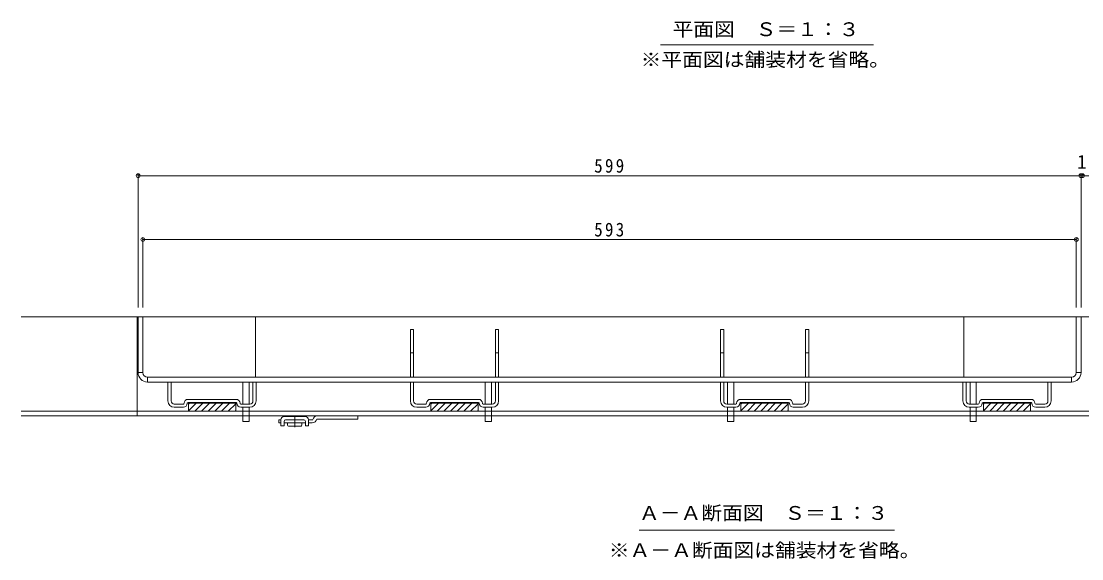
# Model space of a CAD drawing. Units: millimetres at full size, sheet at 1:3; details may follow other scales. Extents: x -1126 to 1153, y -824 to 816.
# Drawn here: x -1090 to -417, y -517 to -175 of the extents above; entities that cross this region are included whole.
import ezdxf
from ezdxf.enums import TextEntityAlignment as Align

# ---------------------------------------------------------------- set-up
doc = ezdxf.new("R2010")
doc.units = ezdxf.units.MM
doc.header["$LTSCALE"] = 3
doc.header["$PDMODE"] = 32
doc.header["$PDSIZE"] = 2.4
doc.linetypes.add('CHAIN1', pattern=[8, 5, -1, 1, -1])
doc.linetypes.add('DASHED1', pattern=[1.8, 1.2, -0.6])
for name, color, linetype, lineweight in [('4-1', 2, 'Continuous', 9), ('4-2', 3, 'Continuous', 9), ('4-3', 4, 'Continuous', 9), ('4-4', 7, 'Continuous', 9), ('4-5', 7, 'Continuous', 9), ('4-8', 6, 'Continuous', 9), ('4-9', 5, 'Continuous', 5), ('4-C', 2, 'Continuous', 9)]:
    doc.layers.add(name, color=color, linetype=linetype, lineweight=lineweight)
doc.styles.add('ＭＳ ゴシック', font='')
doc.styles.get('ＭＳ ゴシック').set_extended_font_data('MS Gothic')

msp = doc.modelspace()

# ---------------------------------------------------------------- linework, layer by layer
at = {"layer": '4-1'}
for p, q in [((-167.008, -363.119), (-1090.252, -363.119)), ((-1016.508, -363.119), (-1016.508, -426.119)), ((-167.008, -423.119), (-1090.252, -423.119)), ((-167.008, -426.119), (-1090.252, -426.119))]:
    msp.add_line(p, q, dxfattribs=at)
at = {"layer": '4-2'}
for p, q in [((-1013.008, -363.119), (-1016.008, -363.119)), ((-1016.008, -398.619), (-1016.008, -363.119)), ((-1013.008, -398.619), (-1013.008, -363.119)), ((-420.008, -363.119), (-417.008, -363.119)), ((-420.008, -398.619), (-420.008, -363.119)), ((-417.008, -398.619), (-417.008, -363.119)), ((-1013.008, -398.619), (-1016.008, -398.619)), ((-1010.008, -401.619), (-1010.008, -404.619)), ((-423.008, -401.619), (-1010.008, -401.619)), ((-423.008, -401.619), (-423.008, -404.619)), ((-420.008, -398.619), (-417.008, -398.619)), ((-423.008, -404.619), (-1010.008, -404.619))]:
    msp.add_line(p, q, dxfattribs=at)
for centre, radius, start, end in [((-1010.008, -398.619), 6, 180, 270), ((-1010.008, -398.619), 3, 180, 270), ((-423.008, -398.619), 3, 270, 0), ((-423.008, -398.619), 6, 270, 0)]:
    msp.add_arc(centre, radius, start, end, dxfattribs=at)
at = {"layer": '4-3'}
for p, q in [((-843.008, -371.119), (-841.008, -371.119)), ((-843.008, -401.619), (-843.008, -371.119)), ((-841.008, -401.619), (-841.008, -371.119)), ((-789.008, -371.119), (-787.008, -371.119)), ((-789.008, -401.619), (-789.008, -371.119)), ((-787.008, -401.619), (-787.008, -371.119)), ((-646.008, -371.119), (-644.008, -371.119)), ((-646.008, -401.619), (-646.008, -371.119)), ((-644.008, -401.619), (-644.008, -371.119)), ((-592.008, -371.119), (-590.008, -371.119)), ((-592.008, -401.619), (-592.008, -371.119)), ((-590.008, -401.619), (-590.008, -371.119)), ((-841.008, -386.119), (-843.008, -386.119)), ((-787.008, -386.119), (-789.008, -386.119)), ((-644.008, -386.119), (-646.008, -386.119)), ((-590.008, -386.119), (-592.008, -386.119)), ((-997.008, -416.619), (-997.008, -404.619)), ((-995.008, -416.619), (-995.008, -404.619)), ((-943.008, -416.619), (-943.008, -404.619)), ((-941.008, -416.619), (-941.008, -404.619)), ((-843.008, -416.619), (-843.008, -404.619)), ((-841.008, -416.619), (-841.008, -404.619)), ((-789.008, -416.619), (-789.008, -404.619)), ((-787.008, -416.619), (-787.008, -404.619)), ((-646.008, -416.619), (-646.008, -404.619)), ((-644.008, -416.619), (-644.008, -404.619)), ((-592.008, -416.619), (-592.008, -404.619)), ((-590.008, -416.619), (-590.008, -404.619)), ((-492.008, -416.619), (-492.008, -404.619)), ((-490.008, -416.619), (-490.008, -404.619)), ((-438.008, -416.619), (-438.008, -404.619)), ((-436.008, -416.619), (-436.008, -404.619)), ((-953.758, -415.619), (-984.258, -415.619)), ((-953.758, -417.619), (-984.258, -417.619)), ((-984.008, -417.619), (-984.008, -423.119)), ((-984.008, -417.719), (-954.008, -417.719)), ((-954.008, -417.619), (-954.008, -423.119)), ((-799.758, -415.619), (-830.258, -415.619)), ((-799.758, -417.619), (-830.258, -417.619)), ((-830.008, -417.619), (-830.008, -423.119)), ((-830.008, -417.719), (-800.008, -417.719)), ((-800.008, -417.619), (-800.008, -423.119)), ((-602.758, -415.619), (-633.258, -415.619)), ((-602.758, -417.619), (-633.258, -417.619)), ((-633.008, -417.619), (-633.008, -423.119)), ((-633.008, -417.719), (-603.008, -417.719)), ((-603.008, -417.619), (-603.008, -423.119)), ((-448.758, -415.619), (-479.258, -415.619)), ((-448.758, -417.619), (-479.258, -417.619)), ((-479.008, -417.619), (-479.008, -423.119)), ((-479.008, -417.719), (-449.008, -417.719)), ((-449.008, -417.619), (-449.008, -423.119)), ((-987.258, -418.619), (-993.008, -418.619)), ((-987.258, -420.619), (-993.008, -420.619)), ((-984.008, -417.819), (-954.008, -417.819)), ((-984.008, -417.919), (-954.008, -417.919)), ((-984.008, -418.019), (-954.008, -418.019)), ((-979.207, -418.119), (-984.008, -422.92)), ((-983.45, -418.119), (-984.008, -418.677)), ((-984.008, -418.119), (-954.008, -418.119)), ((-954.008, -423.119), (-984.008, -423.119)), ((-974.965, -418.119), (-979.965, -423.119)), ((-970.722, -418.119), (-975.722, -423.119)), ((-966.479, -418.119), (-971.479, -423.119)), ((-962.237, -418.119), (-967.237, -423.119)), ((-957.994, -418.119), (-962.994, -423.119)), ((-954.008, -418.376), (-958.751, -423.119)), ((-954.008, -422.619), (-954.509, -423.119)), ((-945.008, -418.619), (-950.758, -418.619)), ((-945.008, -420.619), (-950.758, -420.619)), ((-833.258, -418.619), (-839.008, -418.619)), ((-833.258, -420.619), (-839.008, -420.619)), ((-830.008, -417.819), (-800.008, -417.819)), ((-830.008, -417.919), (-800.008, -417.919)), ((-830.008, -418.019), (-800.008, -418.019)), ((-825.207, -418.119), (-830.008, -422.92)), ((-829.45, -418.119), (-830.008, -418.677)), ((-830.008, -418.119), (-800.008, -418.119)), ((-800.008, -423.119), (-830.008, -423.119)), ((-820.965, -418.119), (-825.965, -423.119)), ((-816.722, -418.119), (-821.722, -423.119)), ((-812.479, -418.119), (-817.479, -423.119)), ((-808.237, -418.119), (-813.237, -423.119)), ((-803.994, -418.119), (-808.994, -423.119)), ((-800.008, -418.376), (-804.751, -423.119)), ((-800.008, -422.619), (-800.509, -423.119)), ((-791.008, -418.619), (-796.758, -418.619)), ((-791.008, -420.619), (-796.758, -420.619)), ((-636.258, -418.619), (-642.008, -418.619)), ((-636.258, -420.619), (-642.008, -420.619)), ((-633.008, -417.819), (-603.008, -417.819)), ((-633.008, -417.919), (-603.008, -417.919)), ((-633.008, -418.019), (-603.008, -418.019)), ((-628.207, -418.119), (-633.008, -422.92)), ((-632.45, -418.119), (-633.008, -418.677)), ((-633.008, -418.119), (-603.008, -418.119)), ((-603.008, -423.119), (-633.008, -423.119)), ((-623.965, -418.119), (-628.965, -423.119)), ((-619.722, -418.119), (-624.722, -423.119)), ((-615.479, -418.119), (-620.479, -423.119)), ((-611.237, -418.119), (-616.237, -423.119)), ((-606.994, -418.119), (-611.994, -423.119)), ((-603.008, -418.376), (-607.751, -423.119)), ((-603.008, -422.619), (-603.509, -423.119)), ((-594.008, -418.619), (-599.758, -418.619)), ((-594.008, -420.619), (-599.758, -420.619)), ((-482.258, -418.619), (-488.008, -418.619)), ((-482.258, -420.619), (-488.008, -420.619)), ((-479.008, -417.819), (-449.008, -417.819)), ((-479.008, -417.919), (-449.008, -417.919)), ((-479.008, -418.019), (-449.008, -418.019)), ((-474.207, -418.119), (-479.008, -422.92)), ((-478.45, -418.119), (-479.008, -418.677)), ((-479.008, -418.119), (-449.008, -418.119)), ((-449.008, -423.119), (-479.008, -423.119)), ((-469.965, -418.119), (-474.965, -423.119)), ((-465.722, -418.119), (-470.722, -423.119)), ((-461.479, -418.119), (-466.479, -423.119)), ((-457.237, -418.119), (-462.237, -423.119)), ((-452.994, -418.119), (-457.994, -423.119)), ((-449.008, -418.376), (-453.751, -423.119)), ((-449.008, -422.619), (-449.509, -423.119)), ((-440.008, -418.619), (-445.758, -418.619)), ((-440.008, -420.619), (-445.758, -420.619))]:
    msp.add_line(p, q, dxfattribs=at)
for centre, radius, start, end in [((-993.008, -416.619), 4, 180, 270), ((-993.008, -416.619), 2, 180, 270), ((-984.258, -418.119), 2.5, 90, 180), ((-984.258, -418.119), 0.5, 90, 180), ((-953.758, -418.119), 2.5, 0, 90), ((-953.758, -418.119), 0.5, 0, 90), ((-945.008, -416.619), 4, 270, 0), ((-945.008, -416.619), 2, 270, 0), ((-839.008, -416.619), 4, 180, 270), ((-839.008, -416.619), 2, 180, 270), ((-830.258, -418.119), 2.5, 90, 180), ((-830.258, -418.119), 0.5, 90, 180), ((-799.758, -418.119), 2.5, 0, 90), ((-799.758, -418.119), 0.5, 0, 90), ((-791.008, -416.619), 4, 270, 0), ((-791.008, -416.619), 2, 270, 0), ((-642.008, -416.619), 4, 180, 270), ((-642.008, -416.619), 2, 180, 270), ((-633.258, -418.119), 2.5, 90, 180), ((-633.258, -418.119), 0.5, 90, 180), ((-602.758, -418.119), 2.5, 0, 90), ((-602.758, -418.119), 0.5, 0, 90), ((-594.008, -416.619), 4, 270, 0), ((-594.008, -416.619), 2, 270, 0), ((-488.008, -416.619), 4, 180, 270), ((-488.008, -416.619), 2, 180, 270), ((-479.258, -418.119), 2.5, 90, 180), ((-479.258, -418.119), 0.5, 90, 180), ((-448.758, -418.119), 2.5, 0, 90), ((-448.758, -418.119), 0.5, 0, 90), ((-440.008, -416.619), 4, 270, 0), ((-440.008, -416.619), 2, 270, 0), ((-987.258, -418.119), 0.5, 270, 0), ((-987.258, -418.119), 2.5, 270, 0), ((-950.758, -418.119), 2.5, 180, 270), ((-950.758, -418.119), 0.5, 180, 270), ((-833.258, -418.119), 0.5, 270, 0), ((-833.258, -418.119), 2.5, 270, 0), ((-796.758, -418.119), 2.5, 180, 270), ((-796.758, -418.119), 0.5, 180, 270), ((-636.258, -418.119), 0.5, 270, 0), ((-636.258, -418.119), 2.5, 270, 0), ((-599.758, -418.119), 2.5, 180, 270), ((-599.758, -418.119), 0.5, 180, 270), ((-482.258, -418.119), 0.5, 270, 0), ((-482.258, -418.119), 2.5, 270, 0), ((-445.758, -418.119), 2.5, 180, 270), ((-445.758, -418.119), 0.5, 180, 270)]:
    msp.add_arc(centre, radius, start, end, dxfattribs=at)
at = {"layer": '4-4'}
for p, q in [((-1016.008, -272.497), (-1016.008, -357.119)), ((-1016.008, -273.397), (-417.008, -273.397)), ((-417.008, -272.497), (-417.008, -357.119)), ((-1013.008, -313.08), (-1013.008, -357.119)), ((-1013.008, -313.98), (-420.008, -313.98)), ((-420.008, -313.08), (-420.008, -357.119))]:
    msp.add_line(p, q, dxfattribs=at)
msp.add_lwpolyline([(-417.008, -273.397), (-416.008, -273.397), (-167.008, -273.397)], dxfattribs=at)
for p in [(-1016.008, -273.397), (-417.008, -273.397), (-416.008, -273.397), (-1013.008, -313.98), (-420.008, -313.98)]:
    msp.add_point(p, dxfattribs=at)
at = {"layer": '4-5'}
for p, q in [((-684.202, -190.221), (-548.814, -190.221)), ((-697.635, -498.87), (-535.381, -498.87))]:
    msp.add_line(p, q, dxfattribs=at)
at = {"layer": '4-8'}
for p, q in [((-1013.008, -363.119), (-1013.008, -398.619)), ((-941.508, -363.119), (-1013.008, -363.119)), ((-941.508, -363.119), (-941.508, -401.619)), ((-491.508, -363.119), (-491.508, -401.619)), ((-491.508, -363.119), (-420.008, -363.119)), ((-420.008, -363.119), (-420.008, -398.619)), ((-1010.008, -401.619), (-941.508, -401.619)), ((-423.008, -401.619), (-491.508, -401.619))]:
    msp.add_line(p, q, dxfattribs=at)
for centre, start, end in [((-1010.008, -398.619), 180, 270), ((-423.008, -398.619), 270, 0)]:
    msp.add_arc(centre, 3, start, end, dxfattribs=at)
at = {"layer": '4-9'}
for p, q in [((-949.508, -404.619), (-949.508, -418.619)), ((-945.508, -404.619), (-945.508, -418.619)), ((-795.508, -404.619), (-795.508, -418.619)), ((-791.508, -404.619), (-791.508, -418.619)), ((-641.508, -404.619), (-641.508, -418.619)), ((-637.508, -404.619), (-637.508, -418.619)), ((-487.508, -404.619), (-487.508, -418.619)), ((-483.508, -404.619), (-483.508, -418.619)), ((-949.508, -420.619), (-949.508, -423.119)), ((-945.508, -420.619), (-945.508, -423.119)), ((-795.508, -420.619), (-795.508, -423.119)), ((-791.508, -420.619), (-791.508, -423.119)), ((-641.508, -420.619), (-641.508, -423.119)), ((-637.508, -420.619), (-637.508, -423.119)), ((-487.508, -420.619), (-487.508, -423.119)), ((-483.508, -420.619), (-483.508, -423.119)), ((-949.508, -426.119), (-949.508, -429.619)), ((-949.508, -429.619), (-945.508, -429.619)), ((-945.508, -426.119), (-945.508, -429.619)), ((-795.508, -426.119), (-795.508, -429.619)), ((-795.508, -429.619), (-791.508, -429.619)), ((-791.508, -426.119), (-791.508, -429.619)), ((-641.508, -426.119), (-641.508, -429.619)), ((-641.508, -429.619), (-637.508, -429.619)), ((-637.508, -426.119), (-637.508, -429.619)), ((-487.508, -426.119), (-487.508, -429.619)), ((-487.508, -429.619), (-483.508, -429.619)), ((-483.508, -426.119), (-483.508, -429.619))]:
    msp.add_line(p, q, dxfattribs=at)
at = {"layer": '4-9', "linetype": 'DASHED1'}
for p, q in [((-949.508, -426.119), (-949.508, -423.119)), ((-945.508, -426.119), (-945.508, -423.119)), ((-795.508, -426.119), (-795.508, -423.119)), ((-791.508, -426.119), (-791.508, -423.119)), ((-641.508, -426.119), (-641.508, -423.119)), ((-637.508, -426.119), (-637.508, -423.119)), ((-487.508, -426.119), (-487.508, -423.119)), ((-483.508, -426.119), (-483.508, -423.119))]:
    msp.add_line(p, q, dxfattribs=at)
at = {"layer": '4-C'}
for p, q in [((-926.508, -430.619), (-926.508, -428.619)), ((-925.258, -428.619), (-926.508, -428.619)), ((-925.258, -430.619), (-926.508, -430.619)), ((-925.258, -428.619), (-925.258, -432.419)), ((-909.758, -426.619), (-923.258, -426.619)), ((-923.258, -429.619), (-923.258, -432.419)), ((-909.758, -430.619), (-923.258, -430.619)), ((-922.258, -428.619), (-910.758, -428.619)), ((-921.008, -432.119), (-921.008, -430.619)), ((-912.008, -432.119), (-912.008, -430.619)), ((-909.758, -429.619), (-909.758, -432.419)), ((-907.758, -428.619), (-907.758, -432.419)), ((-905.008, -428.619), (-907.758, -428.619)), ((-905.467, -430.619), (-907.758, -430.619)), ((-876.508, -428.119), (-902.508, -428.119)), ((-876.508, -428.119), (-876.508, -426.119)), ((-925.258, -432.419), (-923.258, -432.419)), ((-912.508, -432.619), (-920.508, -432.619)), ((-909.758, -432.419), (-907.758, -432.419))]:
    msp.add_line(p, q, dxfattribs=at)
at = {"layer": '4-C', "linetype": 'CHAIN1'}
msp.add_line((-916.508, -426.161), (-916.508, -433.326), dxfattribs=at)
at = {"layer": '4-C'}
for centre, radius, start, end in [((-923.258, -428.619), 2, 90, 180), ((-922.258, -429.619), 1, 90, 180), ((-910.758, -429.619), 1, 0, 90), ((-909.758, -428.619), 2, 0, 90), ((-905.467, -427.619), 3, 270, 348.69007), ((-902.049, -429.119), 3, 90, 168.69007), ((-920.508, -432.119), 0.5, 180, 270), ((-912.508, -432.119), 0.5, 270, 0)]:
    msp.add_arc(centre, radius, start, end, dxfattribs=at)

# ---------------------------------------------------------------- texts
at = {"layer": '4-4', "color": 2, "style": 'ＭＳ ゴシック'}
msp.add_text('1', height=8.798, dxfattribs=at).set_placement((-419.508, -271.597), align=Align.BOTTOM_LEFT)
at = {"layer": '4-4', "color": 2, "char_height": 8.798, "attachment_point": 7, "style": 'ＭＳ ゴシック'}
for s, insert in [('\\T1.27;\\W0.9;599', (-726.258, -271.597)), ('\\T1.27;\\W0.9;593', (-726.258, -312.18))]:
    msp.add_mtext(s, dxfattribs=dict(at, insert=insert))
at = {"layer": '4-5', "color": 2, "style": 'ＭＳ ゴシック', "width": 1.1}
for s, p in [('平面図\u3000Ｓ＝１：３', (-676.531, -187.31)), ('※平面図は舗装材を省略。', (-696.781, -206.617)), ('Ａ－Ａ断面図\u3000Ｓ＝１：３', (-697.842, -494.914)), ('※Ａ－Ａ断面図は舗装材を省略。', (-717.008, -518.593))]:
    msp.add_text(s, height=8.798, dxfattribs=at).set_placement(p, align=Align.BOTTOM_LEFT)

doc.saveas('drawing.dxf')
